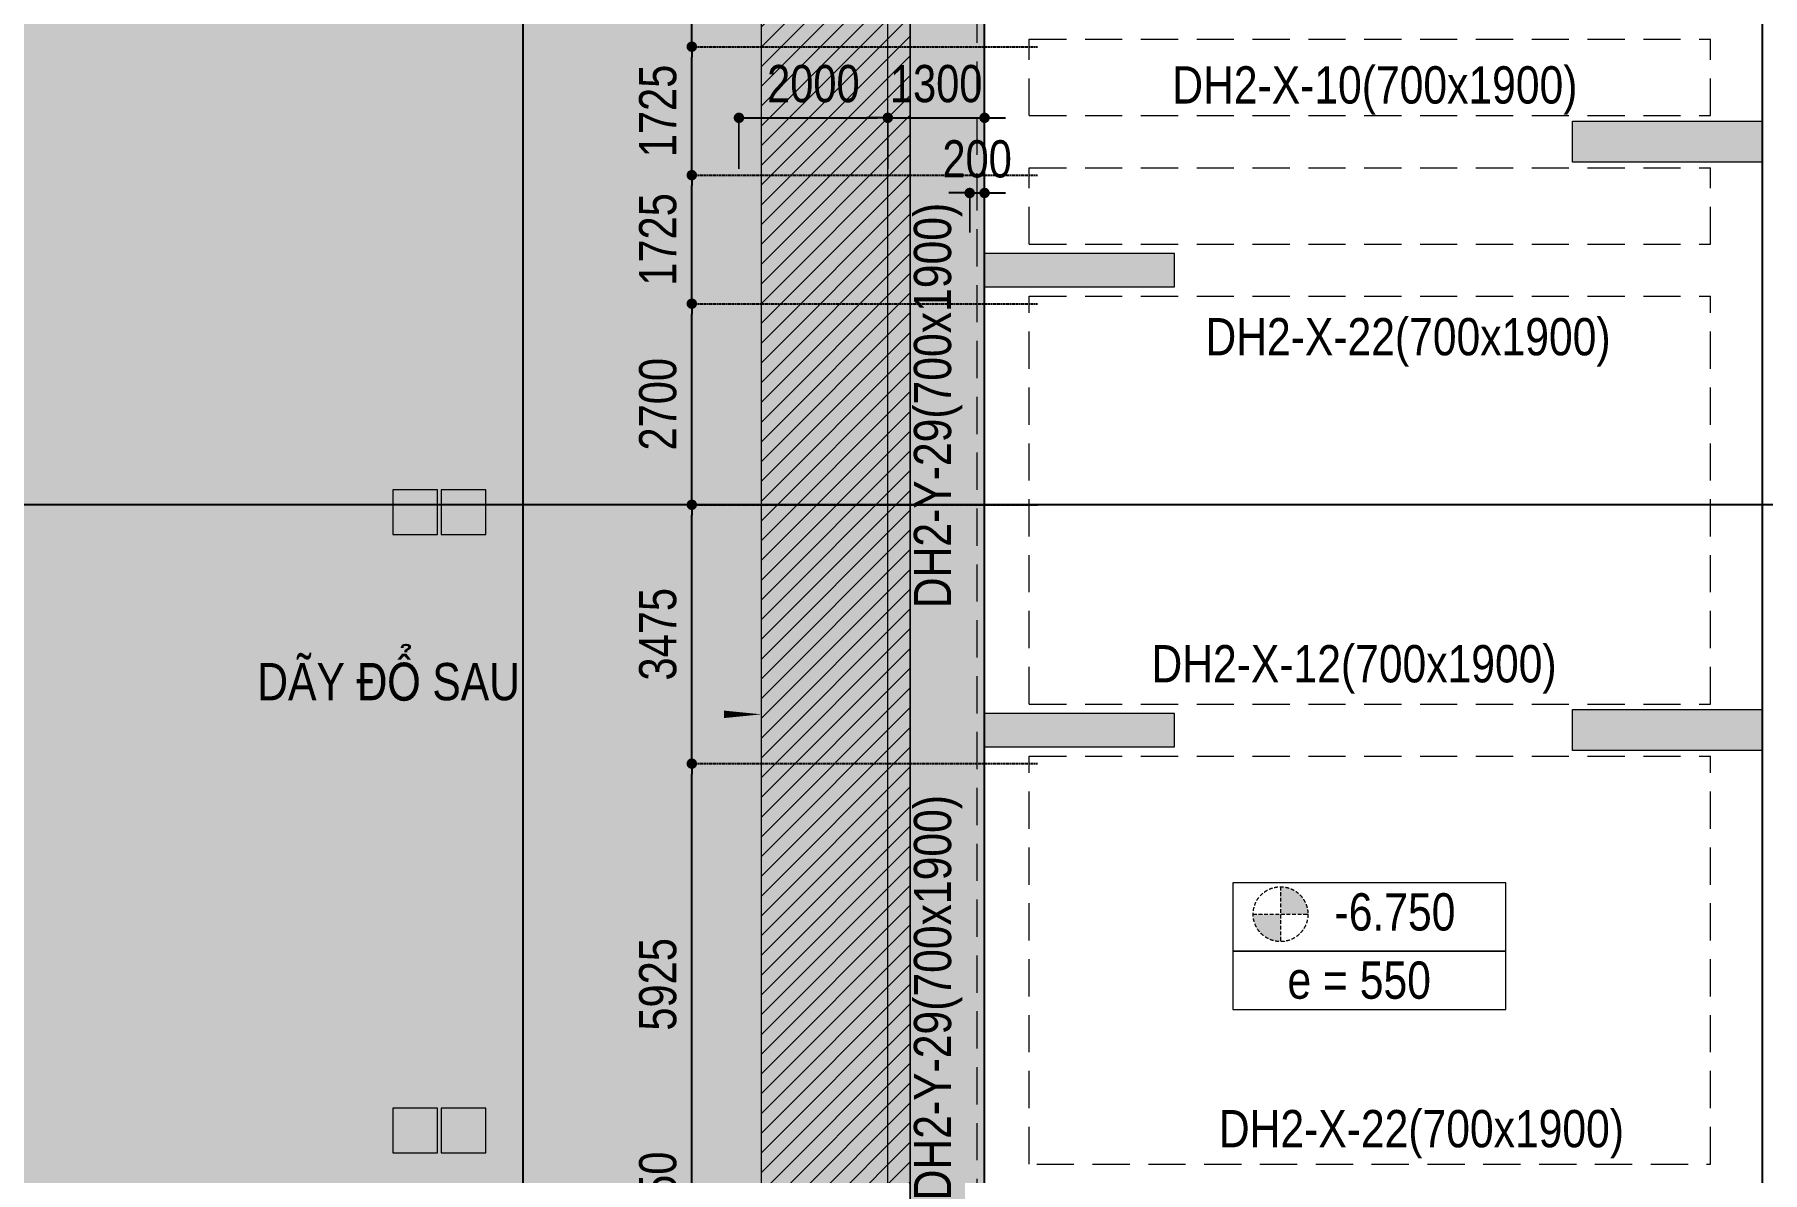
# Model space of a CAD drawing. Header units: millimetres. Extents: x 2356525 to 2927188, y -665534 to -417818.
# Drawn here: x 2766376 to 2789589, y -502794 to -487519 of the extents above; entities that cross this region are included whole.
import ezdxf
from ezdxf.enums import TextEntityAlignment as Align

# ---------------------------------------------------------------- set-up
doc = ezdxf.new("R2010")
doc.units = ezdxf.units.MM
doc.header["$LTSCALE"] = 200
doc.header["$MEASUREMENT"] = 0
for name, pattern in [('$0$CHG_XX_Damsan_Ham 2$0$HIDDEN', [0.375, 0.25, -0.125]), ('$0$HIDDEN', [0.375, 0.25, -0.125]), ('CHG_XX_Damsan_Ham 2$0$CHG_XX_Damsan_Ham 2$0$HIDDEN', [0.375, 0.25, -0.125]), ('CHG_XX_Luoi truc$0$MB_Luoi truc$0$Center101', [13, 10, -1, 1, -1]), ('DOT2', [0.125, 0, -0.125])]:
    doc.linetypes.add(name, pattern=pattern)
doc.layers.get('0').update_dxf_attribs({"lineweight": 9})
doc.layers.get('Defpoints').update_dxf_attribs({"color": 10, "lineweight": 0})
for name, color, linetype, lineweight in [("$0$'S_General_Hidden_1 Thin", 1, '$0$HIDDEN', 18), ('$0$CHG_XX_Damsan_Ham 2$0$DBAO', 3, 'Continuous', 13), ('$0$CHG_XX_Damsan_Ham 2$0$DMo', 9, '$0$CHG_XX_Damsan_Ham 2$0$HIDDEN', 9), ('$0$CHG_XX_Damsan_Ham 2$0$TTP-TEXT', 30, 'Continuous', 5), ('CHG_XX_Cot_Ham 2$0$COT', 5, 'Continuous', 13), ('CHG_XX_Cot_Ham 2$0$NS-Pier-H2', 150, 'Continuous', 13), ('CHG_XX_Cot_Ham 2$0$NS-Pier-H2 @ 1', 150, 'Continuous', 13), ('CHG_XX_Cot_Ham 2$0$NS-Pier-H2 @ 150', 150, 'Continuous', 13), ("CHG_XX_Damsan_Ham 2$0$CHG_XX_Damsan_Ham 2$0$'S_General_Hidden_1 Thin", 1, 'CHG_XX_Damsan_Ham 2$0$CHG_XX_Damsan_Ham 2$0$HIDDEN', 18), ('CHG_XX_Damsan_Ham 2$0$CHG_XX_Damsan_Ham 2$0$DBAO', 3, 'Continuous', 13), ('CHG_XX_Damsan_Ham 2$0$CHG_XX_Damsan_Ham 2$0$HATCH', 154, 'Continuous', 9), ('CHG_XX_Damsan_Ham 2$0$CHG_XX_Damsan_Ham 2$0$mach ngung thi cong', 6, 'Continuous', 13), ('CHG_XX_Damsan_Ham 2$0$HATCH', 57, 'Continuous', 9), ('CHG_XX_Damsan_Ham 2$0$mach ngung thi cong', 6, 'Continuous', 13), ('DBAO', 90, 'Continuous', 13), ('TEXT P X', 1, 'Continuous', 9), ('TEXT P Y', 2, 'Continuous', 15)]:
    doc.layers.add(name, color=color, linetype=linetype, lineweight=lineweight)
for name, color, linetype in [('8', 8, 'Continuous'), ("CHG_XX_Damsan_Ham 2$0$CHG_XX_Damsan_Ham 2$0$'S_General_Hatch_8", 8, 'Continuous'), ('CHG_XX_Luoi truc$0$Grid', 34, 'Continuous'), ('CHG_XX_Luoi truc$0$Grid Line', 251, 'CHG_XX_Luoi truc$0$MB_Luoi truc$0$Center101'), ('dim', 1, 'Continuous')]:
    doc.layers.add(name, color=color, linetype=linetype)
for name, color, linetype, lineweight, plot in [('CHG_XX_Cot_Ham 2$0$NS-Column-H2', 90, 'Continuous', 13, False), ('CHG_XX_Cot_Ham 2$0$NS-Column-H2 @ 1', 90, 'Continuous', 13, False), ('CHG_XX_Cot_Ham 2$0$NS-Column-H2 @ 150', 90, 'Continuous', 13, False)]:
    doc.layers.add(name, color=color, linetype=linetype, lineweight=lineweight, plot=plot)
doc.styles.add('$0$CHG_XX_Damsan_Ham 2$0$TTP-HelCon', font='')
doc.styles.add('CHG_XX_Luoi truc$0$MB_Luoi truc$0$Grid A-F$0$VNI-HelveCB', font='')
doc.styles.add('MB_Luoi truc$0$Arial_C', font='arial.ttf', dxfattribs={"width": 0.8})
doc.styles.add('TTP-HelCon', font='')
doc.styles.get('$0$CHG_XX_Damsan_Ham 2$0$TTP-HelCon').set_extended_font_data('VNI-Helve-Condense')
doc.styles.get('CHG_XX_Luoi truc$0$MB_Luoi truc$0$Grid A-F$0$VNI-HelveCB').set_extended_font_data('VNI-Helve-Condense', bold=True)
doc.styles.get('TTP-HelCon').set_extended_font_data('VNI-Helve-Condense')
doc.dimstyles.new('200', dxfattribs={"dimscale": 200, "dimtxt": 2.5, "dimasz": 0.7, "dimexe": 0.0003, "dimexo": 0, "dimgap": 1, "dimtad": 1, "dimdec": 0, "dimzin": 12, "dimdsep": 46, "dimtxsty": 'MB_Luoi truc$0$Arial_C', "dimblk": 'MB_Luoi truc$0$_Dot', "dimcen": 0.5, "dimclrd": 256, "dimclre": 8, "dimclrt": 1, "dimadec": 0, "dimazin": 0, "dimtfac": 1, "dimtdec": 0, "dimtix": 1, "dimtmove": 2, "dimatfit": 3, "dimldrblk": 'MB_Luoi truc$0$HTT Arrow 30', "dimfxl": 1, "dimtolj": 1, "dimtzin": 0, "dimlwe": -1, "dimarcsym": 0})

# ---------------------------------------------------------------- blocks, each defined once
blk = doc.blocks.new('*U865')
at = {"layer": 'CHG_XX_Cot_Ham 2$0$NS-Column-H2 @ 1'}
h = blk.add_hatch(color=256, dxfattribs=at)
h.dxf.hatch_style = 1
h.paths.add_polyline_path([(-300, -300), (-300, 300), (300, 300), (300, -300)])
at = {"layer": 'CHG_XX_Cot_Ham 2$0$NS-Column-H2 @ 150'}
h = blk.add_hatch(color=256, dxfattribs=at)
h.dxf.hatch_style = 1
h.paths.add_polyline_path([(-300, -300), (-300, 300), (300, 300), (300, -300)])
blk = doc.blocks.new('CHG_XX_Cot_Ham 2$0$HoBoi_C600x600')
at = {"layer": 'CHG_XX_Cot_Ham 2$0$NS-Column-H2'}
blk.add_lwpolyline([(300, -300), (300, 300), (-300, 300), (-300, -300)], close=True, dxfattribs=at)
blk.add_blockref('*U865', (0, 0), dxfattribs=at)
blk = doc.blocks.new('*U864')
at = {"layer": 'CHG_XX_Cot_Ham 2$0$NS-Pier-H2 @ 1'}
h = blk.add_hatch(color=256, dxfattribs=at)
h.dxf.hatch_style = 1
h.paths.add_polyline_path([(450, 0), (0, 0), (0, -2550), (450, -2550)])
at = {"layer": 'CHG_XX_Cot_Ham 2$0$NS-Pier-H2 @ 150'}
h = blk.add_hatch(color=256, dxfattribs=at)
h.dxf.hatch_style = 1
h.paths.add_polyline_path([(450, 0), (0, 0), (0, -2550), (450, -2550)])
blk = doc.blocks.new('CHG_XX_Cot_Ham 2$0$Block A_C450x2250')
at = {"layer": 'CHG_XX_Cot_Ham 2$0$NS-Pier-H2'}
blk.add_lwpolyline([(450, -2550), (0, -2550), (0, 0), (450, 0)], close=True, dxfattribs=at)
blk.add_blockref('*U864', (0, 0), dxfattribs=at)
blk = doc.blocks.new('*U867')
at = {"layer": 'CHG_XX_Cot_Ham 2$0$NS-Pier-H2 @ 1'}
h = blk.add_hatch(color=256, dxfattribs=at)
h.dxf.hatch_style = 1
h.paths.add_polyline_path([(550, 0), (0, 0), (0, -2550), (550, -2550)])
at = {"layer": 'CHG_XX_Cot_Ham 2$0$NS-Pier-H2 @ 150'}
h = blk.add_hatch(color=256, dxfattribs=at)
h.dxf.hatch_style = 1
h.paths.add_polyline_path([(550, 0), (0, 0), (0, -2550), (550, -2550)])
blk = doc.blocks.new('CHG_XX_Cot_Ham 2$0$550x2550')
at = {"layer": 'CHG_XX_Cot_Ham 2$0$NS-Pier-H2'}
blk.add_lwpolyline([(550, -2550), (0, -2550), (0, 0), (550, 0)], close=True, dxfattribs=at)
blk.add_blockref('*U867', (0, 0), dxfattribs=at)
blk = doc.blocks.new('*U835')
at = {"layer": 'CHG_XX_Luoi truc$0$Grid Line'}
blk.add_line((0, 0), (0, 608), dxfattribs=at)
at = {"layer": 'CHG_XX_Luoi truc$0$Grid', "lineweight": -2, "style": 'CHG_XX_Luoi truc$0$MB_Luoi truc$0$Grid A-F$0$VNI-HelveCB'}
for tag, p in [('GRIDSUB', (0, 617)), ('GRID', (0, -9))]:
    blk.add_attdef(tag, text='', height=5, dxfattribs=at).set_placement(p, align=Align.MIDDLE)
blk = doc.blocks.new('*U837')
at = {"layer": 'CHG_XX_Luoi truc$0$Grid Line'}
blk.add_line((0, 0), (0, 438), dxfattribs=at)
at = {"layer": 'CHG_XX_Luoi truc$0$Grid', "lineweight": -2, "style": 'CHG_XX_Luoi truc$0$MB_Luoi truc$0$Grid A-F$0$VNI-HelveCB'}
for tag, p in [('GRIDSUB', (0, 447)), ('GRID', (0, -9))]:
    blk.add_attdef(tag, text='', height=5, dxfattribs=at).set_placement(p, align=Align.MIDDLE)
blk = doc.blocks.new('CHG_XX_Luoi truc')
at = {"layer": 'CHG_XX_Luoi truc$0$Grid', "xscale": 300, "yscale": 300, "zscale": 300}
for p in [(70650, -12747), (76850, -12747), (87300, -12747)]:
    blk.add_blockref('*U835', p, dxfattribs=at)
at = {"layer": 'CHG_XX_Luoi truc$0$Grid', "xscale": 300.0000000000013, "yscale": 300.0000000000013, "zscale": 300.0000000000013, "rotation": 90}
blk.add_blockref('*U837', (110703, 116150), dxfattribs=at)
blk = doc.blocks.new('CHG_XX_Cot_Ham 2')
at = {"layer": 'CHG_XX_Cot_Ham 2$0$NS-Pier-H2'}
h = blk.add_hatch(color=256, dxfattribs=at)
h.dxf.hatch_style = 1
h.paths.add_polyline_path([(99639.2, 163400), (-10900, 163400), (-10900, 85450), (-300, 85450), (-300, 84050), (32350, 84050), (32350, -9000), (103575.5, -9000), (106050, -6022), (106050, 158254.3)])
h.paths.add_polyline_path([(99533.7, 163100), (105750, 158110.4), (105750, 90450), (105650, 90450), (105750, 90450), (105750, 13850), (105750, 13722.3), (105750, -5913.6), (103434.7, -8700), (93599.8, -8700), (93299.8, -8700), (32650, -8700), (32650, 84350), (0, 84350), (0, 85750), (-10600, 85750), (-10600, 163100), (93600, 163100)], flags=16)
at = {"layer": 'CHG_XX_Cot_Ham 2$0$COT', "xscale": -1, "rotation": 90}
blk.add_blockref('CHG_XX_Cot_Ham 2$0$Block A_C450x2250', (76850, 119525), dxfattribs=at)
at = {"layer": 'CHG_XX_Cot_Ham 2$0$NS-Column-H2'}
for p in [(69200, 116050), (69850, 116050), (69200, 107750), (69850, 107750)]:
    blk.add_blockref('CHG_XX_Cot_Ham 2$0$HoBoi_C600x600', p, dxfattribs=at)
at = {"layer": 'CHG_XX_Cot_Ham 2$0$NS-Pier-H2'}
blk.add_blockref('CHG_XX_Luoi truc', (0, 0), dxfattribs=at)
at = {"layer": 'CHG_XX_Cot_Ham 2$0$NS-Pier-H2', "rotation": 90}
for p in [(84750, 120750), (84750, 112850)]:
    blk.add_blockref('CHG_XX_Cot_Ham 2$0$550x2550', p, dxfattribs=at)
at = {"layer": 'CHG_XX_Cot_Ham 2$0$NS-Pier-H2', "xscale": -1, "rotation": 90}
blk.add_blockref('CHG_XX_Cot_Ham 2$0$Block A_C450x2250', (76850, 113350), dxfattribs=at)
blk = doc.blocks.new('$0$CHG_XX_Damsan_Ham 2$0$KHS')
at = {"layer": '$0$CHG_XX_Damsan_Ham 2$0$DMo'}
h = blk.add_hatch(color=256, dxfattribs=at)
h.dxf.hatch_style = 1
h.paths.add_polyline_path([(1018, -704, 0.414214), (650, -335), (650, -704)])
h.paths.add_polyline_path([(650, -1072), (650, -704), (281, -704, 0.414214)])
at = {"layer": '$0$CHG_XX_Damsan_Ham 2$0$DBAO'}
for points in [[(10, -284), (10, -1200), (3676, -1200), (3676, -284)], [(10, -1200), (10, -1985), (3676, -1985), (3676, -1200)]]:
    blk.add_lwpolyline(points, close=True, dxfattribs=at)
at = {"layer": '$0$CHG_XX_Damsan_Ham 2$0$DMo'}
for p, q in [((650, -335), (650, -1072)), ((281, -704), (1018, -704))]:
    blk.add_line(p, q, dxfattribs=at)
blk.add_circle((650, -704), 368, dxfattribs=at)
at = {"layer": '$0$CHG_XX_Damsan_Ham 2$0$TTP-TEXT', "style": '$0$CHG_XX_Damsan_Ham 2$0$TTP-HelCon'}
for s, p in [(' -6.750', (1216, -923)), ('e = 550', (743, -1839))]:
    blk.add_text(s, height=500, dxfattribs=at).set_placement(p)
blk = doc.blocks.new('MB_Luoi truc$0$_Dot')
at = {"color": 0, "linetype": 'ByBlock', "lineweight": -2}
blk.add_line((-0.5, 0), (-1, 0), dxfattribs=at)
at = {"color": 0, "linetype": 'ByBlock', "const_width": 0.5}
blk.add_lwpolyline([(-0.25, 0, 1), (0.25, 0, 1)], format="xyb", close=True, dxfattribs=at)
blk = doc.blocks.new('*D251')
at = {"layer": 'Defpoints', "color": 0, "transparency": 16777216}
for p in [(2775206, -503231), (2779139, -503231), (2779839, -503481)]:
    blk.add_point(p, dxfattribs=at)
at = {"layer": 'dim', "lineweight": -2, "transparency": 16777216}
for p, q in [((2775206, -503091), (2775206, -502951)), ((2775206, -503481), (2775206, -503231)), ((2775206, -503621), (2775206, -503761))]:
    blk.add_line(p, q, dxfattribs=at)
at = {"layer": 'dim', "color": 8, "linetype": 'DOT2', "transparency": 16777216}
for p, q in [((2779139, -503231), (2775206, -503231)), ((2779839, -503481), (2775206, -503481))]:
    blk.add_line(p, q, dxfattribs=at)
at = {"layer": 'dim', "lineweight": -2, "transparency": 16777216, "xscale": 140, "yscale": 140, "zscale": 140}
for p, rotation in [((2775206, -503231), 270), ((2775206, -503481), 90)]:
    blk.add_blockref('MB_Luoi truc$0$_Dot', p, dxfattribs=dict(at, rotation=rotation))
at = {"layer": 'dim', "color": 1, "transparency": 16777216, "insert": (2774751, -502980), "char_height": 500, "attachment_point": 5, "rotation": 90, "style": 'MB_Luoi truc$0$Arial_C'}
blk.add_mtext('\\A1;250', dxfattribs=at)
blk = doc.blocks.new('MB_Luoi truc$0$HTT Arrow 30')
blk.add_hatch(color=256).paths.add_polyline_path([(-2.5, 0.375), (-2.5, -0.375), (0, 0)])
at = {"color": 0, "linetype": 'ByBlock', "lineweight": -2}
for p, q in [((0, 0), (-2.5, 0.375)), ((-2.5, -0.375), (-2.5, 0.375)), ((0, 0), (-2.5, -0.375))]:
    blk.add_line(p, q, dxfattribs=at)
blk = doc.blocks.new('*D252')
at = {"layer": 'Defpoints', "color": 0, "transparency": 16777216}
for p in [(2775206, -497306), (2779839, -497306), (2779139, -503231)]:
    blk.add_point(p, dxfattribs=at)
at = {"layer": 'dim', "color": 8, "linetype": 'DOT2', "transparency": 16777216}
for p, q in [((2779839, -497306), (2775206, -497306)), ((2779139, -503231), (2775206, -503231))]:
    blk.add_line(p, q, dxfattribs=at)
at = {"layer": 'dim', "lineweight": -2, "transparency": 16777216}
blk.add_line((2775206, -503091), (2775206, -497446), dxfattribs=at)
at = {"layer": 'dim', "lineweight": -2, "transparency": 16777216, "xscale": 140, "yscale": 140, "zscale": 140}
for p, rotation in [((2775206, -497306), 90), ((2775206, -503231), 270)]:
    blk.add_blockref('MB_Luoi truc$0$_Dot', p, dxfattribs=dict(at, rotation=rotation))
at = {"layer": 'dim', "color": 1, "transparency": 16777216, "insert": (2774751, -500269), "char_height": 500, "attachment_point": 5, "rotation": 90, "style": 'MB_Luoi truc$0$Arial_C'}
blk.add_mtext('\\A1;5925', dxfattribs=at)
blk = doc.blocks.new('*D253')
at = {"layer": 'Defpoints', "color": 0, "transparency": 16777216}
for p in [(2775206, -493831), (2779839, -493831), (2779839, -497306)]:
    blk.add_point(p, dxfattribs=at)
at = {"layer": 'dim', "color": 8, "linetype": 'DOT2', "transparency": 16777216}
for p, q in [((2779839, -493831), (2775206, -493831)), ((2779839, -497306), (2775206, -497306))]:
    blk.add_line(p, q, dxfattribs=at)
at = {"layer": 'dim', "lineweight": -2, "transparency": 16777216}
blk.add_line((2775206, -497166), (2775206, -493971), dxfattribs=at)
at = {"layer": 'dim', "lineweight": -2, "transparency": 16777216, "xscale": 140, "yscale": 140, "zscale": 140}
for p, rotation in [((2775206, -493831), 90), ((2775206, -497306), 270)]:
    blk.add_blockref('MB_Luoi truc$0$_Dot', p, dxfattribs=dict(at, rotation=rotation))
at = {"layer": 'dim', "color": 1, "transparency": 16777216, "insert": (2774751, -495569), "char_height": 500, "attachment_point": 5, "rotation": 90, "style": 'MB_Luoi truc$0$Arial_C'}
blk.add_mtext('\\A1;3475', dxfattribs=at)
blk = doc.blocks.new('*D254')
at = {"layer": 'Defpoints', "color": 0, "transparency": 16777216}
for p in [(2775206, -491131), (2779839, -491131), (2779839, -493831)]:
    blk.add_point(p, dxfattribs=at)
at = {"layer": 'dim', "color": 8, "linetype": 'DOT2', "transparency": 16777216}
for p, q in [((2779839, -491131), (2775206, -491131)), ((2779839, -493831), (2775206, -493831))]:
    blk.add_line(p, q, dxfattribs=at)
at = {"layer": 'dim', "lineweight": -2, "transparency": 16777216}
blk.add_line((2775206, -493691), (2775206, -491271), dxfattribs=at)
at = {"layer": 'dim', "lineweight": -2, "transparency": 16777216, "xscale": 140, "yscale": 140, "zscale": 140}
for p, rotation in [((2775206, -491131), 90), ((2775206, -493831), 270)]:
    blk.add_blockref('MB_Luoi truc$0$_Dot', p, dxfattribs=dict(at, rotation=rotation))
at = {"layer": 'dim', "color": 1, "transparency": 16777216, "insert": (2774751, -492481), "char_height": 500, "attachment_point": 5, "rotation": 90, "style": 'MB_Luoi truc$0$Arial_C'}
blk.add_mtext('\\A1;2700', dxfattribs=at)
blk = doc.blocks.new('*D255')
at = {"layer": 'Defpoints', "color": 0, "transparency": 16777216}
for p in [(2775206, -489406), (2779839, -489406), (2779839, -491131)]:
    blk.add_point(p, dxfattribs=at)
at = {"layer": 'dim', "color": 8, "linetype": 'DOT2', "transparency": 16777216}
for p, q in [((2779839, -489406), (2775206, -489406)), ((2779839, -491131), (2775206, -491131))]:
    blk.add_line(p, q, dxfattribs=at)
at = {"layer": 'dim', "lineweight": -2, "transparency": 16777216}
blk.add_line((2775206, -490991), (2775206, -489546), dxfattribs=at)
at = {"layer": 'dim', "lineweight": -2, "transparency": 16777216, "xscale": 140, "yscale": 140, "zscale": 140}
for p, rotation in [((2775206, -489406), 90), ((2775206, -491131), 270)]:
    blk.add_blockref('MB_Luoi truc$0$_Dot', p, dxfattribs=dict(at, rotation=rotation))
at = {"layer": 'dim', "color": 1, "transparency": 16777216, "insert": (2774751, -490269), "char_height": 500, "attachment_point": 5, "rotation": 90, "style": 'MB_Luoi truc$0$Arial_C'}
blk.add_mtext('\\A1;1725', dxfattribs=at)
blk = doc.blocks.new('*D256')
at = {"layer": 'Defpoints', "color": 0, "transparency": 16777216}
for p in [(2775206, -487681), (2779839, -487681), (2779839, -489406)]:
    blk.add_point(p, dxfattribs=at)
at = {"layer": 'dim', "color": 8, "linetype": 'DOT2', "transparency": 16777216}
for p, q in [((2779839, -487681), (2775206, -487681)), ((2779839, -489406), (2775206, -489406))]:
    blk.add_line(p, q, dxfattribs=at)
at = {"layer": 'dim', "lineweight": -2, "transparency": 16777216}
blk.add_line((2775206, -489266), (2775206, -487821), dxfattribs=at)
at = {"layer": 'dim', "lineweight": -2, "transparency": 16777216, "xscale": 140, "yscale": 140, "zscale": 140}
for p, rotation in [((2775206, -487681), 90), ((2775206, -489406), 270)]:
    blk.add_blockref('MB_Luoi truc$0$_Dot', p, dxfattribs=dict(at, rotation=rotation))
at = {"layer": 'dim', "color": 1, "transparency": 16777216, "insert": (2774751, -488544), "char_height": 500, "attachment_point": 5, "rotation": 90, "style": 'MB_Luoi truc$0$Arial_C'}
blk.add_mtext('\\A1;1725', dxfattribs=at)
blk = doc.blocks.new('*D257')
at = {"layer": 'Defpoints', "color": 0, "transparency": 16777216}
for p in [(2775206, -484431), (2779839, -484431), (2779839, -487681)]:
    blk.add_point(p, dxfattribs=at)
at = {"layer": 'dim', "color": 8, "linetype": 'DOT2', "transparency": 16777216}
for p, q in [((2779839, -484431), (2775206, -484431)), ((2779839, -487681), (2775206, -487681))]:
    blk.add_line(p, q, dxfattribs=at)
at = {"layer": 'dim', "lineweight": -2, "transparency": 16777216}
blk.add_line((2775206, -487541), (2775206, -484571), dxfattribs=at)
at = {"layer": 'dim', "lineweight": -2, "transparency": 16777216, "xscale": 140, "yscale": 140, "zscale": 140}
for p, rotation in [((2775206, -484431), 90), ((2775206, -487681), 270)]:
    blk.add_blockref('MB_Luoi truc$0$_Dot', p, dxfattribs=dict(at, rotation=rotation))
at = {"layer": 'dim', "color": 1, "transparency": 16777216, "insert": (2774751, -486056), "char_height": 500, "attachment_point": 5, "rotation": 90, "style": 'MB_Luoi truc$0$Arial_C'}
blk.add_mtext('\\A1;3250', dxfattribs=at)
blk = doc.blocks.new('*D416')
at = {"layer": 'Defpoints', "color": 0, "transparency": 16777216}
for p in [(2777839, -488636), (2775839, -489306), (2777839, -489306)]:
    blk.add_point(p, dxfattribs=at)
at = {"layer": 'dim', "color": 8, "linetype": 'DOT2', "transparency": 16777216}
for p, q in [((2775839, -489306), (2775839, -488635)), ((2777839, -489306), (2777839, -488635))]:
    blk.add_line(p, q, dxfattribs=at)
at = {"layer": 'dim', "lineweight": -2, "transparency": 16777216}
blk.add_line((2775979, -488636), (2777699, -488636), dxfattribs=at)
at = {"layer": 'dim', "lineweight": -2, "transparency": 16777216, "xscale": 140, "yscale": 140, "zscale": 140, "rotation": 180}
blk.add_blockref('MB_Luoi truc$0$_Dot', (2775839, -488636), dxfattribs=at)
at = {"layer": 'dim', "lineweight": -2, "transparency": 16777216, "xscale": 140, "yscale": 140, "zscale": 140}
blk.add_blockref('MB_Luoi truc$0$_Dot', (2777839, -488636), dxfattribs=at)
at = {"layer": 'dim', "color": 1, "transparency": 16777216, "insert": (2776839, -488180), "char_height": 500, "attachment_point": 5, "style": 'MB_Luoi truc$0$Arial_C'}
blk.add_mtext('\\A1;2000', dxfattribs=at)
blk = doc.blocks.new('*D417')
at = {"layer": 'Defpoints', "color": 0, "transparency": 16777216}
for p in [(2779139, -488636), (2777839, -489306), (2779139, -489344)]:
    blk.add_point(p, dxfattribs=at)
at = {"layer": 'dim', "lineweight": -2, "transparency": 16777216}
for p, q in [((2777699, -488636), (2777559, -488636)), ((2777839, -488636), (2779139, -488636)), ((2779279, -488636), (2779419, -488636))]:
    blk.add_line(p, q, dxfattribs=at)
at = {"layer": 'dim', "color": 8, "linetype": 'DOT2', "transparency": 16777216}
for p, q in [((2777839, -489306), (2777839, -488635)), ((2779139, -489344), (2779139, -488635))]:
    blk.add_line(p, q, dxfattribs=at)
at = {"layer": 'dim', "lineweight": -2, "transparency": 16777216, "xscale": 140, "yscale": 140, "zscale": 140}
blk.add_blockref('MB_Luoi truc$0$_Dot', (2777839, -488636), dxfattribs=at)
at = {"layer": 'dim', "lineweight": -2, "transparency": 16777216, "xscale": 140, "yscale": 140, "zscale": 140, "rotation": 180}
blk.add_blockref('MB_Luoi truc$0$_Dot', (2779139, -488636), dxfattribs=at)
at = {"layer": 'dim', "color": 1, "transparency": 16777216, "insert": (2778489, -488180), "char_height": 500, "attachment_point": 5, "style": 'MB_Luoi truc$0$Arial_C'}
blk.add_mtext('\\A1;1300', dxfattribs=at)
blk = doc.blocks.new('*D469')
at = {"layer": 'Defpoints', "color": 0, "transparency": 16777216}
for p in [(2779139, -489645), (2778939, -490163), (2779139, -490163)]:
    blk.add_point(p, dxfattribs=at)
at = {"layer": 'dim', "lineweight": -2, "transparency": 16777216}
for p, q in [((2778799, -489645), (2778659, -489645)), ((2778939, -489645), (2779139, -489645)), ((2779279, -489645), (2779419, -489645))]:
    blk.add_line(p, q, dxfattribs=at)
at = {"layer": 'dim', "color": 8, "linetype": 'DOT2', "transparency": 16777216}
for p, q in [((2778939, -490163), (2778939, -489645)), ((2779139, -490163), (2779139, -489645))]:
    blk.add_line(p, q, dxfattribs=at)
at = {"layer": 'dim', "lineweight": -2, "transparency": 16777216, "xscale": 140, "yscale": 140, "zscale": 140}
blk.add_blockref('MB_Luoi truc$0$_Dot', (2778939, -489645), dxfattribs=at)
at = {"layer": 'dim', "lineweight": -2, "transparency": 16777216, "xscale": 140, "yscale": 140, "zscale": 140, "rotation": 180}
blk.add_blockref('MB_Luoi truc$0$_Dot', (2779139, -489645), dxfattribs=at)
at = {"layer": 'dim', "color": 1, "transparency": 16777216, "insert": (2779039, -489190), "char_height": 500, "attachment_point": 5, "style": 'MB_Luoi truc$0$Arial_C'}
blk.add_mtext('\\A1;200', dxfattribs=at)
blk = doc.blocks.new('CHG_XX_Damsan_Ham 2', base_point=(3089256, -609981))
at = {"layer": "CHG_XX_Damsan_Ham 2$0$CHG_XX_Damsan_Ham 2$0$'S_General_Hatch_8"}
h = blk.add_hatch(dxfattribs=at)
h.set_pattern_fill('CROSS', color=256, scale=2000)
edge = h.paths.add_edge_path()
edge.add_line((76750, 42625), (76750, 65250))
edge.add_line((76750, 65250), (76750, 65850))
edge.add_line((76750, 65850), (77900, 65850))
edge.add_line((77900, 65850), (77900, 89350))
edge.add_line((77900, 89350), (76850, 89350))
edge.add_line((76850, 89350), (76850, 90650))
edge.add_line((76850, 90650), (76852, 131950))
edge.add_line((76852, 131950), (51950, 131950))
edge.add_line((51950, 131950), (51950, 130600))
edge.add_line((51950, 130600), (22700, 130600))
edge.add_line((22700, 130600), (22700, 84050))
edge.add_line((22700, 84050), (32350, 84050))
edge.add_line((32350, 84050), (32350, 22700))
edge.add_line((32350, 22700), (76500, 22700))
edge.add_line((76500, 22700), (76500, 23518))
edge.add_line((76500, 23518), (76750, 23518))
edge.add_line((76750, 23518), (76750, 42625))
edge.add_line((76750, 42625), (76750, 43198))
at = {"layer": 'CHG_XX_Damsan_Ham 2$0$CHG_XX_Damsan_Ham 2$0$HATCH'}
h = blk.add_hatch(dxfattribs=at)
h.set_pattern_fill('ANSI31', color=256, scale=1500)
h.set_pattern_definition([(45, (-2702289.21, 609981.01), (-132.582521, 132.582521), [])])
h.paths.add_polyline_path([(32350, 25700), (73852, 25700), (73852, 127600), (25700, 127600), (25700, 84350), (23700, 84350), (23700, 129600), (75851, 129600), (75851, 23700), (32350, 23700)])
at = {"layer": "CHG_XX_Damsan_Ham 2$0$CHG_XX_Damsan_Ham 2$0$'S_General_Hidden_1 Thin", "ltscale": 10}
for p, q in [((76750, 89350), (76750, 131950)), ((77450, 121375), (77450, 122400)), ((77450, 122400), (86600, 122400)), ((86600, 121375), (86600, 122400)), ((77450, 121375), (86600, 121375)), ((77450, 119650), (77450, 120675)), ((77450, 120675), (86600, 120675)), ((86600, 119650), (86600, 120675)), ((77450, 119650), (86600, 119650)), ((77450, 113475), (77450, 118950)), ((77450, 118950), (86600, 118950)), ((86600, 113475), (86600, 118950)), ((77450, 113475), (86600, 113475)), ((77450, 107300), (77450, 112775)), ((77450, 112775), (86600, 112775)), ((86600, 107300), (86600, 112775)), ((77550, 107300), (86600, 107300))]:
    blk.add_line(p, q, dxfattribs=at)
at = {"layer": 'CHG_XX_Damsan_Ham 2$0$CHG_XX_Damsan_Ham 2$0$HATCH'}
blk.add_lwpolyline([(32350, 25700), (73852, 25700), (73852, 127600), (25700, 127600), (25700, 84350), (23700, 84350), (23700, 129600), (75851, 129600), (75851, 23700), (32350, 23700), (32350, 25700)], dxfattribs=at)
at = {"layer": 'CHG_XX_Damsan_Ham 2$0$CHG_XX_Damsan_Ham 2$0$mach ngung thi cong'}
blk.add_lwpolyline([(23700, 90148), (-100, 90150), (-100, 153400), (99650, 153400), (99650, 71950), (75851, 71950), (75851, 88800), (75851, 88800), (75851, 129600), (23700, 129600)], close=True, dxfattribs=at)
at = {"layer": 'CHG_XX_Damsan_Ham 2$0$mach ngung thi cong'}
blk.add_lwpolyline([(23900, 90148), (-100, 90150), (-100, 153400), (99650, 153400), (99650, 71950), (75549, 71950), (75549, 88800), (75549, 88800), (75549, 129500), (23900, 129500)], close=True, dxfattribs=at)
at = {"layer": 'CHG_XX_Damsan_Ham 2$0$CHG_XX_Damsan_Ham 2$0$DBAO'}
blk.add_blockref('CHG_XX_Cot_Ham 2', (0, 0), dxfattribs=at)
at = {"layer": 'CHG_XX_Damsan_Ham 2$0$HATCH'}
blk.add_blockref('CHG_XX_Cot_Ham 2', (0, 0), dxfattribs=at)

msp = doc.modelspace()

# ---------------------------------------------------------------- linework, layer by layer
at = {"layer": '8', "flags": 128}
msp.add_lwpolyline([(2775640.7, -496644, 100, 0, 0), (2776140.7, -496644, 0, 0, 0), (2769251.6, -496644.5, 0, 0, 0)], format="xyseb", dxfattribs=at)

# ---------------------------------------------------------------- block references
at = {"layer": "$0$'S_General_Hidden_1 Thin", "ltscale": 10}
msp.add_blockref('$0$CHG_XX_Damsan_Ham 2$0$KHS', (2782465.3, -498622.9), dxfattribs=at)
msp.add_blockref('CHG_XX_Damsan_Ham 2', (5791545.2, -1219962))
at = {"layer": 'DBAO'}
msp.add_blockref('CHG_XX_Cot_Ham 2', (2702289.2, -609981), dxfattribs=at)

# ---------------------------------------------------------------- texts
at = {"layer": 'TEXT P X', "style": 'TTP-HelCon'}
for s, p in [('DH2-X-10(700x1900)', (2781661.2, -488444.2)), ('DH2-X-22(700x1900)', (2782106.6, -491824.1)), ('DH2-X-12(700x1900)', (2781381.2, -496214.5)), ('DH2-X-22(700x1900)', (2782286.7, -502456.1))]:
    msp.add_text(s, height=500, dxfattribs=at).set_placement(p)
msp.add_text('DAÕY ÑOÅ SAU', height=500, dxfattribs=at).set_placement((2771133, -496454.9, 4036.1), align=Align.CENTER)
at = {"layer": 'TEXT P Y', "style": 'TTP-HelCon'}
for p in [(2778689.6, -495219.6), (2778689.6, -503169.3)]:
    msp.add_text('DH2-Y-29(700x1900)', height=500, rotation=90, dxfattribs=at).set_placement(p)

# ---------------------------------------------------------------- dimensions: what is measured, and where the dimension line sits
at = {"layer": 'dim'}
for base, p1, p2, picture, middle in [((2775206.1, -484431), (2779839.2, -487681), (2779839.2, -484431), '*D257', (2774750.6, -486056)), ((2775206.1, -487681), (2779839.2, -489406), (2779839.2, -487681), '*D256', (2774750.8, -488543.5)), ((2775206.1, -489406), (2779839.2, -491131), (2779839.2, -489406), '*D255', (2774750.8, -490268.5)), ((2775206.1, -491131), (2779839.2, -493831), (2779839.2, -491131), '*D254', (2774750.8, -492481)), ((2775206.1, -493831), (2779839.2, -497306), (2779839.2, -493831), '*D253', (2774750.6, -495568.5)), ((2775206.1, -497306), (2779139.2, -503231), (2779839.2, -497306), '*D252', (2774750.8, -500268.5))]:
    dim = msp.add_linear_dim(base=base, p1=p1, p2=p2, angle=90, dimstyle='200', dxfattribs=at)
    dim.commit()
    dim.dimension.update_dxf_attribs({"geometry": picture, "text_midpoint": middle})
for base, p1, p2, picture, middle in [((2777838.7, -488635.5), (2775838.7, -489306), (2777838.7, -489306), '*D416', (2776838.7, -488180.2)), ((2779139.2093, -488635.5133), (2777838.7113, -489306.0114), (2779139.2093, -489344.0575), '*D417', (2778488.9603, -488180.0563)), ((2779139.2, -489645.3), (2778939.2, -490162.9), (2779139.2, -490162.9), '*D469', (2779039.2, -489190))]:
    dim = msp.add_linear_dim(base=base, p1=p1, p2=p2, dimstyle='200', dxfattribs=at)
    dim.commit()
    dim.dimension.update_dxf_attribs({"geometry": picture, "text_midpoint": middle})
dim = msp.add_linear_dim(base=(2775206.1, -503231), p1=(2779839.2, -503481), p2=(2779139.2, -503231), angle=90, dimstyle='200', dxfattribs=at)
dim.commit()
dim.dimension.update_dxf_attribs({"geometry": '*D251', "text_midpoint": (2774750.8, -502979.8), "dimtype": 160})

doc.saveas('drawing.dxf')
